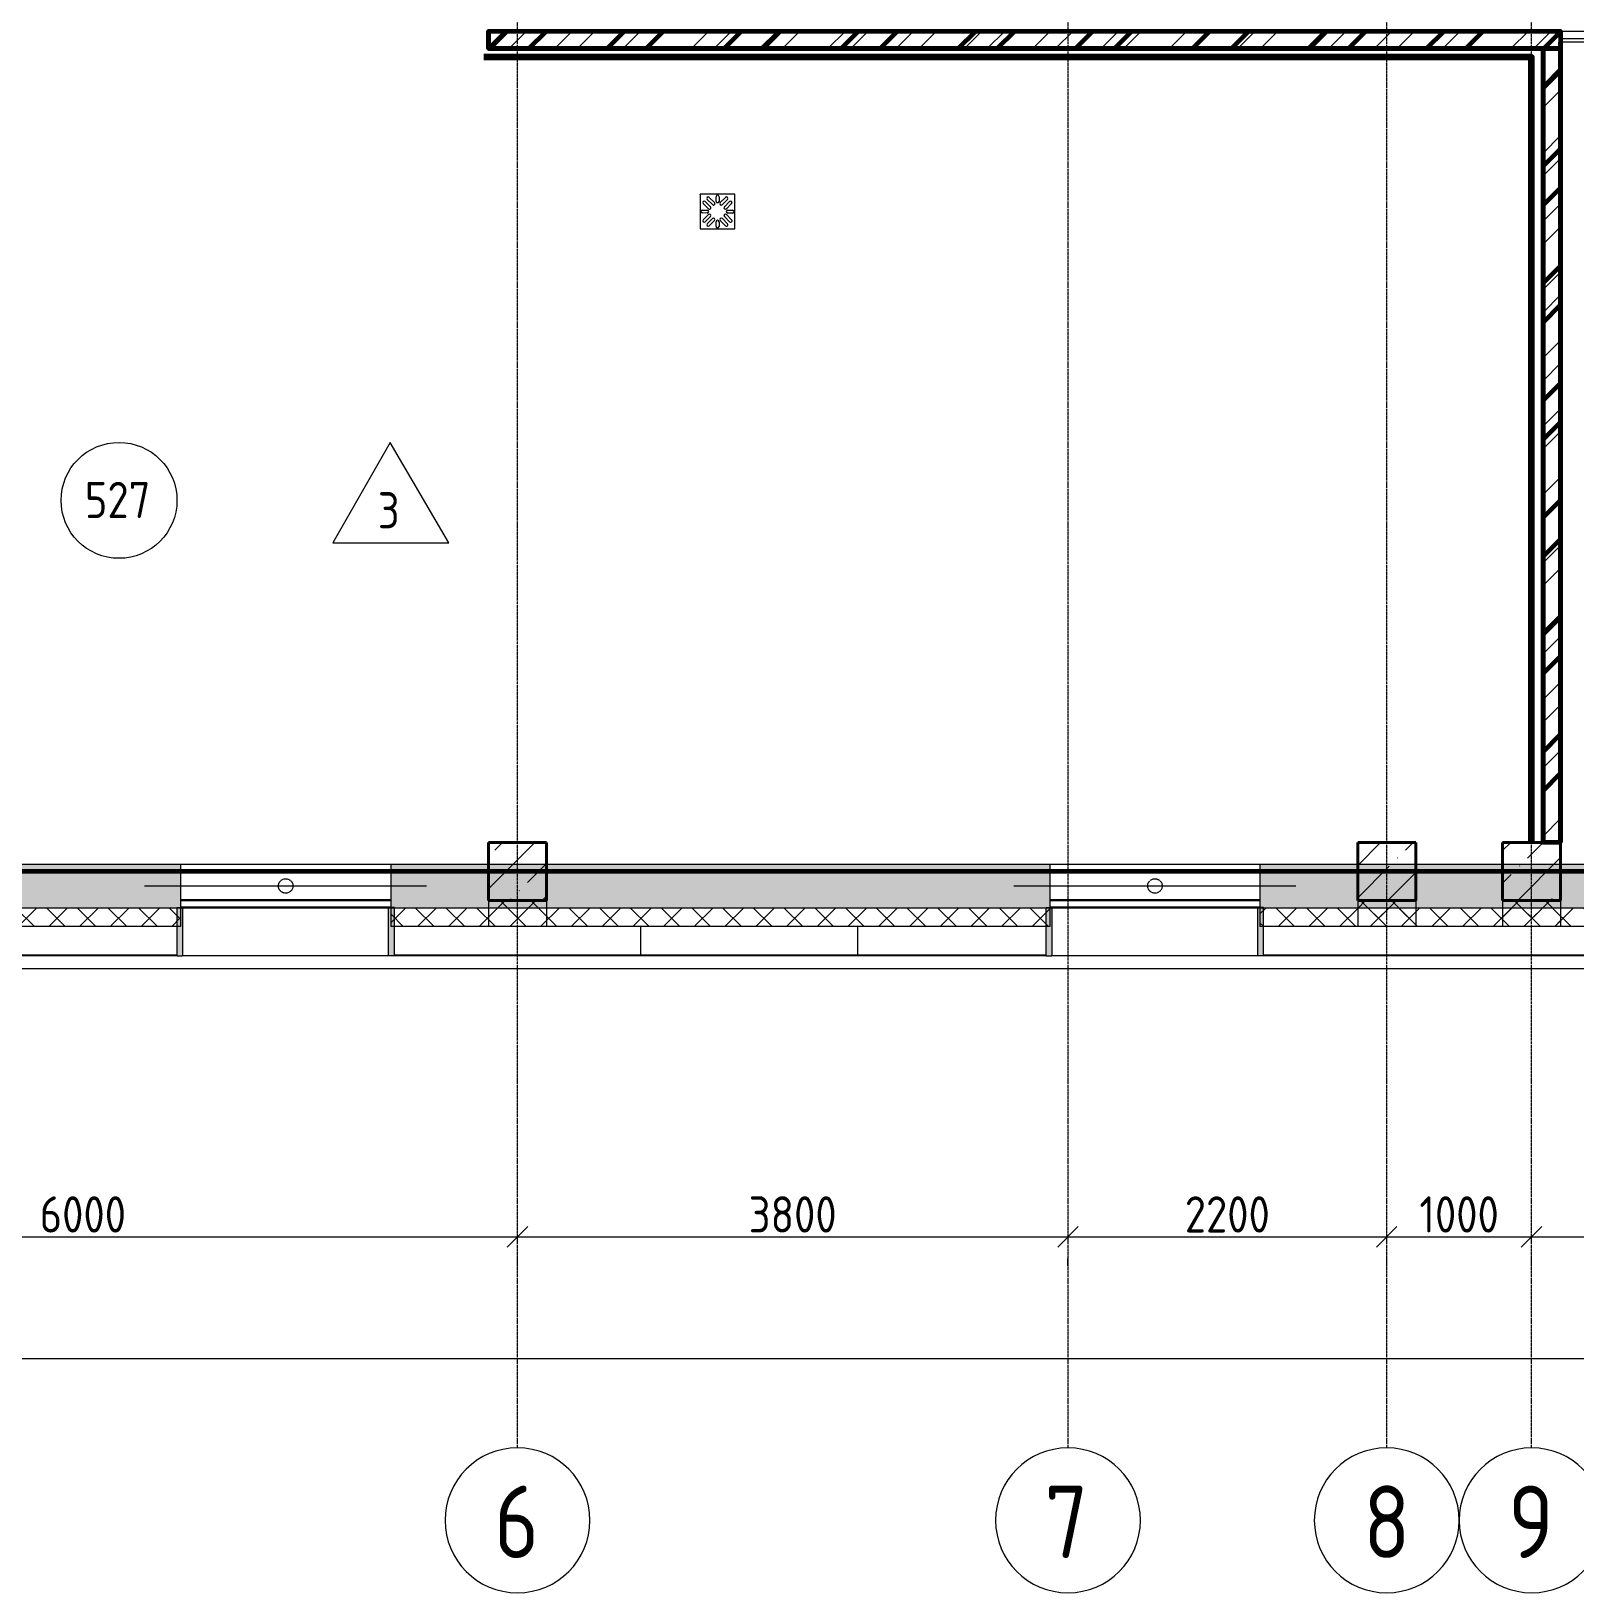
# Model space of a CAD drawing. Header units: millimetres. Extents: x -56773 to 221258, y -262288 to 26541.
# Drawn here: x 5453 to 16107, y -262288 to -251509 of the extents above; entities that cross this region are included whole.
import ezdxf

# ---------------------------------------------------------------- set-up
doc = ezdxf.new("R2010")
doc.units = ezdxf.units.MM
doc.linetypes.add('ADSK_Линия сетки', pattern=[25, 20, -2.5, 0, -2.5])
doc.linetypes.add('ADSK_Невидимые', pattern=[5, 3, -2])
for name, color, linetype, lineweight in [('1.3) Кирпич перегородка сент', 30, 'Continuous', 60), ('3.1 Штукатурка внешн стен для инвесторов', 5, 'Continuous', 60), ('3.2) Штук 4 вып Сентябрь', 162, 'Continuous', 120), ('3.3) Штук инв сент кирпич', 30, 'Continuous', 60), ('4.3)Шпакл баз сент инв подв и 1 эт', 6, 'Continuous', 60), ('_ Окна', 7, 'Continuous', 18), ('Марки помещений', 7, 'Continuous', 20), ('Несущие колонны', 7, 'Continuous', 18), ('Обобщенные модели', 7, 'ADSK_Невидимые', 18), ('Окна', 7, 'Continuous', 9), ('Оси', 7, 'Continuous', 9), ('Панели витража', 7, 'Continuous', 9), ('Размеры', 7, 'Continuous', 9), ('Сантехника', 7, 'Continuous', 18), ('Стены внутренние', 7, 'Continuous', 18), ('Стены наружные', 7, 'Continuous', 18), ('Стены несущие', 7, 'Continuous', 30), ('Стены отделка', 7, 'Continuous', 30), ('Стены штриховка', 7, 'Continuous', 9)]:
    doc.layers.add(name, color=color, linetype=linetype, lineweight=lineweight)
doc.styles.add('GOST Common', font='', dxfattribs={"width": 0.9, "height": 500})
doc.styles.add('GOST Common_2', font='', dxfattribs={"width": 0.9, "height": 250})
doc.styles.get('GOST Common').set_extended_font_data('GOST Common')
doc.styles.get('GOST Common_2').set_extended_font_data('GOST Common')
doc.dimstyles.new('ADSK_Основной_2_5_мм', dxfattribs={"dimscale": 304.8, "dimtxt": 251.428749, "dimasz": 0.463911, "dimexe": 0.492126, "dimexo": 0.984252, "dimgap": 0.098425, "dimtad": 1, "dimrnd": 0.01, "dimdsep": 46, "dimtxsty": 'GOST Common_2', "dimblk1": 'OBLIQUE', "dimblk2": 'OBLIQUE', "dimsah": 1, "dimcen": 0.09, "dimdle": 0.492126, "dimazin": 2, "dimtfac": 1, "dimtdec": 4, "dimtix": 1, "dimtmove": 0, "dimatfit": 3, "dimfxl": 1, "dimtvp": 1, "dimtolj": 1, "dimtzin": 0, "dimlwd": 20, "dimlwe": 20, "dimarcsym": 2})
pattern_1 = [(45, (9.36, -250313.7), (-224.5064, 224.5064), []), (45, (233.87, -250313.7), (-224.5064, 224.5064), [396.875, -79.375, 3.353, -76.022])]
pattern_2 = [(45, (9.36, -250313.7), (-106.066, 106.066), []), (135, (9.36, -250313.7), (-106.066, -106.066), [])]
pattern_3 = [(45, (9.36, -250313.7), (-235.732, 235.732), []), (45, (166.5, -250313.7), (-235.732, 235.732), [])]

# ---------------------------------------------------------------- blocks, each defined once
blk = doc.blocks.new('ADSK_КолоннаЖБ_Прямоугольная - 400x400 мм-1807143-Маркировочный 5-й')
at = {"layer": 'Несущие колонны', "lineweight": 40}
for p, q in [((-200, 200), (200, 200)), ((-200, -200), (-200, 200)), ((200, 200), (200, -200)), ((200, -200), (-200, -200))]:
    blk.add_line(p, q, dxfattribs=at)
blk = doc.blocks.new('Системная панель - 1_Алюминиевая панель RAL 1013-3049570-Маркировочный 5-й')
at = {"layer": 'Панели витража', "lineweight": 18}
for p, q in [((8165, 2), (3665, 2)), ((8165, -3), (8165, 2)), ((14165, 2), (9665, 2)), ((9665, -3), (9665, 2)), ((14165, -3), (14165, 2)), ((18165, 2), (15665, 2)), ((15665, -3), (15665, 2)), ((8165, -3), (3665, -3)), ((14165, -3), (9665, -3)), ((18165, -3), (15665, -3))]:
    blk.add_line(p, q, dxfattribs=at)
blk = doc.blocks.new('Обобщенные модели 7 - Обобщенные модели 7-1212709-Маркировочный 5-й')
at = {"layer": 'Обобщенные модели'}
h = blk.add_hatch(color=256, dxfattribs=at)
h.paths.add_polyline_path([(7910, -7578), (7950, -7578), (7950, -7244), (7910, -7244)])
h.paths.add_polyline_path([(6490, -7578), (6490, -7244), (6450, -7244), (6450, -7578)])
h = blk.add_hatch(color=256, dxfattribs=at)
h.paths.add_polyline_path([(13910, -7578), (13950, -7578), (13950, -7244), (13910, -7244)])
h.paths.add_polyline_path([(12450, -7578), (12490, -7578), (12490, -7244), (12450, -7244)])
for p, q in [((6450, -7244), (6490, -7244)), ((6450, -7578), (6450, -7244)), ((6490, -7244), (7910, -7244)), ((6490, -7578), (6490, -7244)), ((7950, -7244), (7910, -7244)), ((7910, -7578), (7910, -7244)), ((7950, -7578), (7950, -7244)), ((12450, -7244), (12490, -7244)), ((12450, -7578), (12450, -7244)), ((12490, -7244), (13910, -7244)), ((12490, -7578), (12490, -7244)), ((13950, -7244), (13910, -7244)), ((13910, -7578), (13910, -7244)), ((13950, -7578), (13950, -7244)), ((9650, -7375), (9650, -7573)), ((11150, -7573), (11150, -7375)), ((6450, -7578), (6490, -7578)), ((7910, -7578), (6490, -7578)), ((7950, -7578), (7910, -7578)), ((12450, -7578), (12490, -7578)), ((13910, -7578), (12490, -7578)), ((13950, -7578), (13910, -7578))]:
    blk.add_line(p, q, dxfattribs=at)
blk = doc.blocks.new('Вентрешетка - Р-2_1400х1000_h_-2832301-Маркировочный 5-й')
at = {"layer": '_ Окна', "lineweight": 30}
for p, q in [((-733, -99), (717, -99)), ((-733, -149), (717, -149))]:
    blk.add_line(p, q, dxfattribs=at)
at = {"layer": 'Окна'}
blk.add_line((-733, -150), (717, -150), dxfattribs=at)
blk = doc.blocks.new('710_HL_Трап HL616_1H 1_Нет__СантехПрибор_Нет основы_ - 710_HL_Трап HL616_1H 1_Нет__СантехПрибор_Нет основы_-2778976-Маркировочный 5-й')
at = {"layer": 'Сантехника'}
for p, q in [((-120, 120), (-120, -120)), ((120, 120), (-120, 120)), ((120, -120), (120, 120)), ((-102, 11), (-69, 10)), ((-62, 20), (-98, 56)), ((-84, 70), (-48, 34)), ((-34, 48), (-70, 84)), ((-56, 98), (-20, 62)), ((-9, 70), (-9, 103)), ((11, 103), (11, 70)), ((20, 62), (56, 98)), ((70, 84), (34, 48)), ((48, 34), (84, 70)), ((98, 56), (62, 20)), ((71, 10), (104, 9)), ((-70, -10), (-102, -9)), ((-98, -56), (-62, -20)), ((-48, -34), (-84, -70)), ((-70, -84), (-34, -48)), ((-20, -62), (-56, -98)), ((-9, -103), (-9, -70)), ((11, -70), (11, -103)), ((56, -98), (20, -62)), ((34, -48), (70, -84)), ((84, -70), (48, -34)), ((62, -20), (98, -56)), ((104, -11), (71, -10)), ((-120, -120), (120, -120))]:
    blk.add_line(p, q, dxfattribs=at)
for centre, start, end in [((1, 103), 0, 180), ((-102, 1), 89.6219, 269.6219), ((-91, 63), 45, 225), ((-63, 91), 45, 225), ((-70, 0), 269.6219, 89.6219), ((-55, 27), 225, 45), ((-27, 55), 225, 45), ((1, 70), 180, 360), ((27, 55), 135, 315), ((55, 27), 135, 315), ((63, 91), 315, 135), ((71, 0), 89.6219, 269.6219), ((91, 63), 315, 135), ((104, -1), 269.6219, 89.6219), ((-91, -63), 135, 315), ((-63, -91), 135, 315), ((-55, -27), 315, 135), ((-27, -55), 315, 135), ((1, -70), 0, 180), ((1, -103), 180, 360), ((27, -55), 45, 225), ((55, -27), 45, 225), ((63, -91), 225, 45), ((91, -63), 225, 45)]:
    blk.add_arc(centre, 10, start, end, dxfattribs=at)
for points, knots in [([(-118, 118), (-118, 118), (-118, 118), (-119, 119), (-119, 119), (-119, 119), (-119, 119), (-119, 119), (-120, 120), (-120, 120), (-120, 120), (-120, 120), (-120, 120), (-120, 120), (-120, 120)], [0, 0, 0, 0, 0.142857, 0.285714, 0.357143, 0.428571, 0.5, 0.571429, 0.642857, 0.714286, 0.785714, 0.857143, 0.928571, 1, 1, 1, 1]), ([(120, 120), (120, 120), (120, 120), (120, 120), (120, 120), (120, 120), (120, 120), (119, 119), (119, 119), (119, 119), (119, 119), (119, 119), (118, 118), (118, 118), (118, 118)], [0, 0, 0, 0, 0.071429, 0.142857, 0.214286, 0.285714, 0.357143, 0.428571, 0.5, 0.571429, 0.642857, 0.714286, 0.857143, 1, 1, 1, 1]), ([(-120, -120), (-120, -120), (-120, -120), (-120, -120), (-120, -120), (-120, -120), (-120, -120), (-119, -119), (-119, -119), (-119, -119), (-119, -119), (-119, -119), (-118, -118), (-118, -118), (-118, -118)], [0, 0, 0, 0, 0.071429, 0.142857, 0.214286, 0.285714, 0.357143, 0.428571, 0.5, 0.571429, 0.642857, 0.714286, 0.857143, 1, 1, 1, 1]), ([(118, -118), (118, -118), (118, -118), (119, -119), (119, -119), (119, -119), (119, -119), (119, -119), (120, -120), (120, -120), (120, -120), (120, -120), (120, -120), (120, -120), (120, -120)], [0, 0, 0, 0, 0.142857, 0.285714, 0.357143, 0.428571, 0.5, 0.571429, 0.642857, 0.714286, 0.785714, 0.857143, 0.928571, 1, 1, 1, 1])]:
    blk.add_open_spline(points, degree=3, knots=knots, dxfattribs=at)
blk = doc.blocks.new('Обобщенные модели 13 - Обобщенные модели 1-3016844-Маркировочный 5-й')
at = {"layer": 'Обобщенные модели'}
blk.add_line((61889, -7668), (-3638, -7668), dxfattribs=at)
blk = doc.blocks.new('BS_Перемычка металлическая - BS_Перемычка металлическая-3929830-Маркировочный 5-й')
at = {"layer": 'Обобщенные модели', "linetype": 'ADSK_Невидимые', "lineweight": 18}
blk.add_line((-975, 0), (975, 0), dxfattribs=at)
blk.add_circle((0, 0), 50, dxfattribs=at)
blk = doc.blocks.new('Ось сетки - Круг_Ø10 мм-8259-Маркировочный 5-й')
at = {"layer": 'Оси', "color": 253, "lineweight": 20, "true_color": 0xaaaaaa}
for start, end in [(360, 180), (180, 360)]:
    blk.add_arc((0, 0), 5, start, end, dxfattribs=at)
blk = doc.blocks.new('_Oblique')
at = {"color": 0, "linetype": 'ByBlock', "lineweight": -2}
blk.add_line((-0.5, -0.5), (0.5, 0.5), dxfattribs=at)
blk = doc.blocks.new('*D6888')
at = {"layer": 'Defpoints', "color": 0, "lineweight": 25, "transparency": 16777216}
for p in [(2809, -259731), (8809, -259731), (8809, -259831)]:
    blk.add_point(p, dxfattribs=at)
at = {"layer": 'Размеры', "color": 0, "lineweight": 20, "transparency": 16777216}
for p, q in [((2659, -259831), (8959, -259831)), ((2809, -260031), (2809, -259981)), ((8809, -260031), (8809, -259981))]:
    blk.add_line(p, q, dxfattribs=at)
at = {"layer": 'Размеры', "color": 0, "lineweight": 20, "transparency": 16777216, "xscale": 141.4, "yscale": 141.4, "zscale": 141.4, "rotation": 180}
blk.add_blockref('_Oblique', (2809, -259831), dxfattribs=at)
at = {"layer": 'Размеры', "color": 0, "lineweight": 20, "transparency": 16777216, "xscale": 141.4, "yscale": 141.4, "zscale": 141.4}
blk.add_blockref('_Oblique', (8809, -259831), dxfattribs=at)
at = {"layer": 'Размеры', "color": 0, "lineweight": 9, "transparency": 16777216, "insert": (5809, -259676), "char_height": 250, "width": 756.84, "attachment_point": 5, "style": 'GOST Common_2'}
blk.add_mtext('\\A1;6000', dxfattribs=at)
blk = doc.blocks.new('*D6889')
at = {"layer": 'Defpoints', "color": 0, "lineweight": 25, "transparency": 16777216}
for p in [(8809, -259731), (12609, -259731), (12609, -259831)]:
    blk.add_point(p, dxfattribs=at)
at = {"layer": 'Размеры', "color": 0, "lineweight": 20, "transparency": 16777216}
for p, q in [((8659, -259831), (12759, -259831)), ((8809, -260031), (8809, -259981)), ((12609, -260031), (12609, -259981))]:
    blk.add_line(p, q, dxfattribs=at)
at = {"layer": 'Размеры', "color": 0, "lineweight": 20, "transparency": 16777216, "xscale": 141.4, "yscale": 141.4, "zscale": 141.4, "rotation": 180}
blk.add_blockref('_Oblique', (8809, -259831), dxfattribs=at)
at = {"layer": 'Размеры', "color": 0, "lineweight": 20, "transparency": 16777216, "xscale": 141.4, "yscale": 141.4, "zscale": 141.4}
blk.add_blockref('_Oblique', (12609, -259831), dxfattribs=at)
at = {"layer": 'Размеры', "color": 0, "lineweight": 9, "transparency": 16777216, "insert": (10709, -259676), "char_height": 250, "width": 756.84, "attachment_point": 5, "style": 'GOST Common_2'}
blk.add_mtext('\\A1;3800', dxfattribs=at)
blk = doc.blocks.new('*D6890')
at = {"layer": 'Defpoints', "color": 0, "lineweight": 25, "transparency": 16777216}
for p in [(12609, -259731), (14809, -259731), (14809, -259831)]:
    blk.add_point(p, dxfattribs=at)
at = {"layer": 'Размеры', "color": 0, "lineweight": 20, "transparency": 16777216}
for p, q in [((12459, -259831), (14959, -259831)), ((12609, -260031), (12609, -259981)), ((14809, -260031), (14809, -259981))]:
    blk.add_line(p, q, dxfattribs=at)
at = {"layer": 'Размеры', "color": 0, "lineweight": 20, "transparency": 16777216, "xscale": 141.4, "yscale": 141.4, "zscale": 141.4, "rotation": 180}
blk.add_blockref('_Oblique', (12609, -259831), dxfattribs=at)
at = {"layer": 'Размеры', "color": 0, "lineweight": 20, "transparency": 16777216, "xscale": 141.4, "yscale": 141.4, "zscale": 141.4}
blk.add_blockref('_Oblique', (14809, -259831), dxfattribs=at)
at = {"layer": 'Размеры', "color": 0, "lineweight": 9, "transparency": 16777216, "insert": (13709, -259676), "char_height": 250, "width": 756.84, "attachment_point": 5, "style": 'GOST Common_2'}
blk.add_mtext('\\A1;2200', dxfattribs=at)
blk = doc.blocks.new('*D6891')
at = {"layer": 'Defpoints', "color": 0, "lineweight": 25, "transparency": 16777216}
for p in [(14809, -259731), (15809, -259731), (15809, -259831)]:
    blk.add_point(p, dxfattribs=at)
at = {"layer": 'Размеры', "color": 0, "lineweight": 20, "transparency": 16777216}
for p, q in [((14659, -259831), (15959, -259831)), ((14809, -260031), (14809, -259981)), ((15809, -260031), (15809, -259981))]:
    blk.add_line(p, q, dxfattribs=at)
at = {"layer": 'Размеры', "color": 0, "lineweight": 20, "transparency": 16777216, "xscale": 141.4, "yscale": 141.4, "zscale": 141.4, "rotation": 180}
blk.add_blockref('_Oblique', (14809, -259831), dxfattribs=at)
at = {"layer": 'Размеры', "color": 0, "lineweight": 20, "transparency": 16777216, "xscale": 141.4, "yscale": 141.4, "zscale": 141.4}
blk.add_blockref('_Oblique', (15809, -259831), dxfattribs=at)
at = {"layer": 'Размеры', "color": 0, "lineweight": 9, "transparency": 16777216, "insert": (15309, -259676), "char_height": 250, "width": 700.59, "attachment_point": 5, "style": 'GOST Common_2'}
blk.add_mtext('\\A1;1000', dxfattribs=at)
blk = doc.blocks.new('*D6892')
at = {"layer": 'Defpoints', "color": 0, "lineweight": 25, "transparency": 16777216}
for p in [(15809, -259731), (21809, -259731), (21809, -259831)]:
    blk.add_point(p, dxfattribs=at)
at = {"layer": 'Размеры', "color": 0, "lineweight": 20, "transparency": 16777216}
for p, q in [((15659, -259831), (21959, -259831)), ((15809, -260031), (15809, -259981)), ((21809, -260031), (21809, -259981))]:
    blk.add_line(p, q, dxfattribs=at)
at = {"layer": 'Размеры', "color": 0, "lineweight": 20, "transparency": 16777216, "xscale": 141.4, "yscale": 141.4, "zscale": 141.4, "rotation": 180}
blk.add_blockref('_Oblique', (15809, -259831), dxfattribs=at)
at = {"layer": 'Размеры', "color": 0, "lineweight": 20, "transparency": 16777216, "xscale": 141.4, "yscale": 141.4, "zscale": 141.4}
blk.add_blockref('_Oblique', (21809, -259831), dxfattribs=at)
at = {"layer": 'Размеры', "color": 0, "lineweight": 9, "transparency": 16777216, "insert": (18809, -259676), "char_height": 250, "width": 756.84, "attachment_point": 5, "style": 'GOST Common_2'}
blk.add_mtext('\\A1;6000', dxfattribs=at)
blk = doc.blocks.new('*D6908')
at = {"layer": 'Defpoints', "color": 0, "lineweight": 25, "transparency": 16777216}
for p in [(-19591, -260571), (61609, -260571), (61609, -260671)]:
    blk.add_point(p, dxfattribs=at)
at = {"layer": 'Размеры', "color": 0, "lineweight": 20, "transparency": 16777216}
for p, q in [((-19741, -260671), (61759, -260671)), ((-19591, -260871), (-19591, -260821)), ((61609, -260871), (61609, -260821))]:
    blk.add_line(p, q, dxfattribs=at)
at = {"layer": 'Размеры', "color": 0, "lineweight": 20, "transparency": 16777216, "xscale": 141.4, "yscale": 141.4, "zscale": 141.4, "rotation": 180}
blk.add_blockref('_Oblique', (-19591, -260671), dxfattribs=at)
at = {"layer": 'Размеры', "color": 0, "lineweight": 20, "transparency": 16777216, "xscale": 141.4, "yscale": 141.4, "zscale": 141.4}
blk.add_blockref('_Oblique', (61609, -260671), dxfattribs=at)
at = {"layer": 'Размеры', "color": 0, "lineweight": 9, "transparency": 16777216, "insert": (21009, -260516), "char_height": 250, "width": 889.8, "attachment_point": 5, "style": 'GOST Common_2'}
blk.add_mtext('\\A1;81200', dxfattribs=at)
blk = doc.blocks.new('ADSK_Марка_Помещение_ОдноЗначение - Номер-159740-Маркировочный 5-й')
at = {"layer": 'Марки помещений'}
blk.add_circle((0, 0), 4, dxfattribs=at)
blk = doc.blocks.new('ADSK_Марка_Помещение_ТипПола_ГОСТ21-501-2011 - Отделка пола-1456712-Маркировочный 5-й')
at = {"layer": 'Марки помещений'}
for p, q in [((0, 6.93), (-3.96, 0)), ((4.04, 0), (0, 6.93)), ((-3.96, 0), (4.04, 0))]:
    blk.add_line(p, q, dxfattribs=at)

msp = doc.modelspace()

# ---------------------------------------------------------------- hatches: boundary and pattern name
at = {"layer": '1.3) Кирпич перегородка сент', "transparency": 33554687}
h = msp.add_hatch(dxfattribs=at)
h.set_pattern_fill('ANSI32', color=256, scale=60)
h.paths.add_polyline_path([(16009.3615, -251628.7359), (8609.3615, -251628.7359), (8609.3615, -251508.7359), (16009.3615, -251508.7359)])
h = msp.add_hatch(dxfattribs=at)
h.set_pattern_fill('ANSI32', color=256, scale=60)
h.paths.add_polyline_path([(16009.3615, -257108.7359), (15889.3615, -257108.7359), (15889.3615, -251628.7359), (16009.3615, -251628.7359)])
at = {"layer": 'Несущие колонны', "lineweight": 9}
h = msp.add_hatch(dxfattribs=at)
h.set_pattern_fill('FP_1', color=256, style=0, pattern_type=2)
h.set_pattern_definition(pattern_1)
h.paths.add_polyline_path([(9009.3615, -257508.7359), (9009.3615, -257108.7359), (8609.3615, -257108.7359), (8609.3615, -257508.7359)])
h = msp.add_hatch(dxfattribs=at)
h.set_pattern_fill('FP_1', color=256, style=0, pattern_type=2)
h.set_pattern_definition(pattern_1)
h.paths.add_polyline_path([(15009.3615, -257508.7359), (15009.3615, -257108.7359), (14609.3615, -257108.7359), (14609.3615, -257508.7359)])
h = msp.add_hatch(dxfattribs=at)
h.set_pattern_fill('FP_1', color=256, style=0, pattern_type=2)
h.set_pattern_definition(pattern_1)
h.paths.add_polyline_path([(16009.3615, -257508.7359), (16009.3615, -257108.7359), (15609.3615, -257108.7359), (15609.3615, -257508.7359)])
at = {"layer": 'Стены внутренние', "lineweight": 9}
h = msp.add_hatch(dxfattribs=at)
h.set_pattern_fill('FP_9', color=256, style=0, pattern_type=2)
h.set_pattern_definition(pattern_3)
h.paths.add_polyline_path([(16009.3615, -256333.7359), (16009.3615, -251508.7359), (15889.3615, -251508.7359), (15889.3615, -256333.7359)])
h.paths.add_polyline_path([(16009.3615, -251108.7359), (16009.3615, -250853.7359), (15889.3615, -250853.7359), (15889.3615, -251108.7359)])
h = msp.add_hatch(dxfattribs=at)
h.set_pattern_fill('FP_9', color=256, style=0, pattern_type=2)
h.set_pattern_definition(pattern_3)
h.paths.add_polyline_path([(15889.3615, -251628.7359), (15889.3615, -251508.7359), (8609.3615, -251508.7359), (8609.3615, -251628.7359), (14459.3615, -251628.7359)])
h = msp.add_hatch(dxfattribs=at)
h.set_pattern_fill('FP_9', color=256, style=0, pattern_type=2)
h.set_pattern_definition(pattern_3)
h.paths.add_polyline_path([(16009.3615, -257108.7359), (16009.3615, -256333.7359), (15889.3615, -256333.7359), (15889.3615, -257108.7359)])
h = msp.add_hatch(dxfattribs=at)
h.set_pattern_fill('FP_3', color=256, style=0, pattern_type=2)
h.set_pattern_definition([(45, (9.36, -250313.7), (84.1903, 308.6967), [396.875, -79.375, 3.353, -76.022])])
h.paths.add_polyline_path([(24159.3615, -257558.7359), (24734.3615, -257558.7359), (24734.3615, -257258.7359), (24209.3615, -257258.7359), (24209.3615, -257557.7359), (24159.3615, -257557.7359)])
h.paths.add_polyline_path([(22659.3615, -257558.7359), (22659.3615, -257557.7359), (22609.3615, -257557.7359), (22609.3615, -257258.7359), (21009.3615, -257258.7359), (21009.3615, -257557.7359), (22475.0131, -257558.7359)])
h.paths.add_polyline_path([(16122.8715, -257558.7359), (16609.3615, -257557.7359), (16609.3615, -257258.7359), (13934.3615, -257258.7359), (13934.3615, -257558.7359), (14459.3615, -257558.7359)])
h.paths.add_polyline_path([(18159.3615, -257558.7359), (19409.3615, -257557.7359), (19409.3615, -257258.7359), (18209.3615, -257258.7359), (18209.3615, -257557.7359), (18159.3615, -257557.7359)])
h.paths.add_polyline_path([(12484.3615, -257558.7359), (12484.3615, -257258.7359), (7934.3615, -257258.7359), (7934.3615, -257558.7359), (8035.8776, -257558.7359)])
h.paths.add_polyline_path([(6484.3615, -257558.7359), (6484.3615, -257258.7359), (1934.3615, -257258.7359), (1934.3615, -257558.7359), (2260.2234, -257558.7359)])
h.paths.add_polyline_path([(-627.6037, -257558.7359), (484.3615, -257558.7359), (484.3615, -257258.7359), (-721.5569, -257258.7359), (-721.5569, -257558.7359)])
at = {"layer": 'Стены наружные', "lineweight": 9}
h = msp.add_hatch(dxfattribs=at)
h.set_pattern_fill('FP_4', color=256, style=0, pattern_type=2)
h.set_pattern_definition(pattern_2)
h.paths.add_polyline_path([(24159.3615, -257688.7359), (24734.3615, -257688.7359), (24734.3615, -257558.7359), (24159.3615, -257558.7359)])
h.paths.add_polyline_path([(20959.3615, -257688.7359), (22659.3615, -257688.7359), (22659.3615, -257558.7359), (20959.3615, -257558.7359)])
h.paths.add_polyline_path([(19459.3615, -257688.7359), (19459.3615, -257558.7359), (18159.3615, -257558.7359), (18159.3615, -257688.7359)])
h.paths.add_polyline_path([(16659.3615, -257688.7359), (16659.3615, -257558.7359), (13934.3615, -257558.7359), (13934.3615, -257688.7359), (16122.8715, -257688.7359)])
h.paths.add_polyline_path([(12484.3615, -257688.7359), (12484.3615, -257558.7359), (7934.3615, -257558.7359), (7934.3615, -257688.7359), (8035.8776, -257688.7359)])
h.paths.add_polyline_path([(6484.3615, -257688.7359), (6484.3615, -257558.7359), (1934.3615, -257558.7359), (1934.3615, -257688.7359), (2260.2234, -257688.7359)])
h.paths.add_polyline_path([(-721.5569, -257688.7359), (484.3615, -257688.7359), (484.3615, -257558.7359), (-721.5569, -257558.7359)])
h = msp.add_hatch(dxfattribs=at)
h.set_pattern_fill('FP_4', color=256, style=0, pattern_type=2)
h.set_pattern_definition(pattern_2)
h.paths.add_polyline_path([(9009.3615, -257688.7359), (9009.3615, -257508.7359), (8609.3615, -257508.7359), (8609.3615, -257688.7359)])
h = msp.add_hatch(dxfattribs=at)
h.set_pattern_fill('FP_4', color=256, style=0, pattern_type=2)
h.set_pattern_definition(pattern_2)
h.paths.add_polyline_path([(15009.3615, -257688.7359), (15009.3615, -257508.7359), (14609.3615, -257508.7359), (14609.3615, -257688.7359)])
h = msp.add_hatch(dxfattribs=at)
h.set_pattern_fill('FP_4', color=256, style=0, pattern_type=2)
h.set_pattern_definition(pattern_2)
h.paths.add_polyline_path([(16009.3615, -257688.7359), (16009.3615, -257508.7359), (15609.3615, -257508.7359), (15609.3615, -257688.7359)])

# ---------------------------------------------------------------- linework, layer by layer
at = {"layer": '1.3) Кирпич перегородка сент'}
for points in [[(16009.3615, -251628.7359), (8609.3615, -251628.7359), (8609.3615, -251508.7359), (16009.3615, -251508.7359)], [(16009.3615, -257108.7359), (15889.3615, -257108.7359), (15889.3615, -251628.7359), (16009.3615, -251628.7359)]]:
    msp.add_lwpolyline(points, close=True, dxfattribs=at)
at = {"layer": '3.1 Штукатурка внешн стен для инвесторов'}
msp.add_lwpolyline([(61559.3615, -247483.7359), (61559.3615, -257308.7359), (-3140.6385, -257308.7359)], dxfattribs=at)
at = {"layer": '3.2) Штук 4 вып Сентябрь'}
msp.add_lwpolyline([(15809.3615, -257108.7359), (15809.3615, -251686.8364), (8575.8963, -251686.8364)], dxfattribs=at)
at = {"layer": '3.3) Штук инв сент кирпич'}
for points in [[(8609.3615, -251508.7359), (8609.3615, -251628.7359), (15889.3615, -251628.7359), (15889.3615, -257108.7359)], [(16009.3615, -257108.7359), (16009.3615, -251583.7359)]]:
    msp.add_lwpolyline(points, dxfattribs=at)
at = {"layer": '4.3)Шпакл баз сент инв подв и 1 эт'}
msp.add_lwpolyline([(15809.3615, -257108.7359), (15809.3615, -251686.8364), (8575.8963, -251686.8364)], dxfattribs=at)
at = {"layer": 'Несущие колонны', "lineweight": 9}
for p, q in [((9009.3615, -257108.7359), (8609.3615, -257108.7359)), ((8609.3615, -257508.7359), (8609.3615, -257108.7359)), ((9009.3615, -257108.7359), (9009.3615, -257508.7359)), ((15009.3615, -257108.7359), (14609.3615, -257108.7359)), ((14609.3615, -257508.7359), (14609.3615, -257108.7359)), ((15009.3615, -257108.7359), (15009.3615, -257508.7359)), ((16009.3615, -257108.7359), (15609.3615, -257108.7359)), ((15609.3615, -257508.7359), (15609.3615, -257108.7359)), ((16009.3615, -257108.7359), (16009.3615, -257508.7359)), ((9009.3615, -257508.7359), (8609.3615, -257508.7359)), ((15009.3615, -257508.7359), (14609.3615, -257508.7359)), ((16009.3615, -257508.7359), (15609.3615, -257508.7359))]:
    msp.add_line(p, q, dxfattribs=at)
at = {"layer": 'Оси', "color": 253, "linetype": 'ADSK_Линия сетки', "lineweight": 5, "true_color": 0xaaaaaa}
for p, q in [((8809.3615, -261287.5872), (8809.3615, -240286.2598)), ((12609.3615, -261287.5872), (12609.3615, -240286.2598)), ((14809.3615, -261287.5872), (14809.3615, -240286.2598)), ((15809.3615, -261287.5872), (15809.3615, -240286.2598)), ((62528.5982, -257308.7359), (-25230.7352, -257308.7359))]:
    msp.add_line(p, q, dxfattribs=at)
at = {"layer": 'Стены внутренние', "lineweight": 5}
for p, q in [((6484.3615, -257258.7359), (7934.3615, -257258.7359)), ((12484.3615, -257258.7359), (13934.3615, -257258.7359))]:
    msp.add_line(p, q, dxfattribs=at)
at = {"layer": 'Стены несущие', "lineweight": 9}
for p, q in [((8609.3615, -251508.7359), (8609.3615, -251628.7359)), ((16009.3615, -251508.7359), (19709.3615, -251508.7359)), ((15889.3615, -251628.7359), (8609.3615, -251628.7359)), ((15889.3615, -251628.7359), (15889.3615, -257108.7359)), ((16009.3615, -251583.7359), (16009.3615, -257108.7359)), ((15889.3615, -257108.7359), (16009.3615, -257108.7359)), ((1934.3615, -257258.7359), (6484.3615, -257258.7359)), ((6484.3615, -257258.7359), (6484.3615, -257558.7359)), ((7934.3615, -257258.7359), (12484.3615, -257258.7359)), ((7934.3615, -257258.7359), (7934.3615, -257558.7359)), ((12484.3615, -257258.7359), (12484.3615, -257558.7359)), ((13934.3615, -257258.7359), (16609.3615, -257258.7359)), ((13934.3615, -257258.7359), (13934.3615, -257558.7359))]:
    msp.add_line(p, q, dxfattribs=at)
at = {"layer": 'Стены отделка', "lineweight": 9}
for p, q in [((19784.3615, -251583.7359), (16009.3615, -251583.7359)), ((6484.3615, -257558.7359), (6484.3615, -257688.7359)), ((7934.3615, -257558.7359), (7934.3615, -257688.7359)), ((8609.3615, -257508.7359), (9009.3615, -257508.7359)), ((8609.3615, -257508.7359), (8609.3615, -257688.7359)), ((9009.3615, -257508.7359), (9009.3615, -257688.7359)), ((12484.3615, -257558.7359), (12484.3615, -257688.7359)), ((13934.3615, -257558.7359), (13934.3615, -257688.7359)), ((14609.3615, -257508.7359), (15009.3615, -257508.7359)), ((14609.3615, -257508.7359), (14609.3615, -257688.7359)), ((15009.3615, -257508.7359), (15009.3615, -257688.7359)), ((15609.3615, -257508.7359), (16009.3615, -257508.7359)), ((15609.3615, -257508.7359), (15609.3615, -257688.7359)), ((16009.3615, -257508.7359), (16009.3615, -257688.7359)), ((6484.3615, -257688.7359), (1934.3615, -257688.7359)), ((12484.3615, -257688.7359), (7934.3615, -257688.7359)), ((16659.3615, -257688.7359), (13934.3615, -257688.7359))]:
    msp.add_line(p, q, dxfattribs=at)
at = {"layer": 'Стены штриховка', "lineweight": 9}
for p, q in [((16009.3615, -251508.7359), (16009.3615, -251583.7359)), ((16009.3615, -251558.7359), (19759.3615, -251558.7359)), ((1934.3615, -257558.7359), (6484.3615, -257558.7359)), ((7934.3615, -257558.7359), (12484.3615, -257558.7359)), ((13934.3615, -257558.7359), (16659.3615, -257558.7359))]:
    msp.add_line(p, q, dxfattribs=at)

# ---------------------------------------------------------------- block references
at = {"layer": 'Марки помещений', "xscale": 99.99999999999993, "yscale": 99.99999999999993, "zscale": 99.99999999999993}
for name, p in [('ADSK_Марка_Помещение_ОдноЗначение - Номер-159740-Маркировочный 5-й', (6058.8746, -254747.0013)), ('ADSK_Марка_Помещение_ТипПола_ГОСТ21-501-2011 - Отделка пола-1456712-Маркировочный 5-й', (7930.3631, -255040.3757))]:
    msp.add_blockref(name, p, dxfattribs=at)
at = {"layer": 'Несущие колонны', "lineweight": 40, "rotation": 89.9999999999999}
for p in [(8809.3615, -257308.7359), (14809.3615, -257308.7359), (15809.3615, -257308.7359)]:
    msp.add_blockref('ADSK_КолоннаЖБ_Прямоугольная - 400x400 мм-1807143-Маркировочный 5-й', p, dxfattribs=at)
at = {"layer": 'Обобщенные модели'}
for name in ['Обобщенные модели 13 - Обобщенные модели 1-3016844-Маркировочный 5-й', 'Обобщенные модели 7 - Обобщенные модели 7-1212709-Маркировочный 5-й']:
    msp.add_blockref(name, (9.3615, -250313.7049), dxfattribs=at)
at = {"layer": 'Обобщенные модели', "linetype": 'ADSK_Невидимые', "lineweight": 18}
for p in [(7209.3615, -257408.7359), (13209.3615, -257408.7359)]:
    msp.add_blockref('BS_Перемычка металлическая - BS_Перемычка металлическая-3929830-Маркировочный 5-й', p, dxfattribs=at)
at = {"layer": 'Окна'}
for p in [(7217.5502, -257408.7359), (13217.5502, -257408.7359)]:
    msp.add_blockref('Вентрешетка - Р-2_1400х1000_h_-2832301-Маркировочный 5-й', p, dxfattribs=at)
at = {"layer": 'Оси', "color": 253, "lineweight": 20, "true_color": 0xaaaaaa, "xscale": 99.99999999999993, "yscale": 99.99999999999993, "zscale": 99.99999999999993}
for p in [(8809.3615, -261787.5872), (12609.3615, -261787.5872), (14809.3615, -261787.5872), (15809.3615, -261787.5872)]:
    msp.add_blockref('Ось сетки - Круг_Ø10 мм-8259-Маркировочный 5-й', p, dxfattribs=at)
at = {"layer": 'Панели витража', "lineweight": 18}
msp.add_blockref('Системная панель - 1_Алюминиевая панель RAL 1013-3049570-Маркировочный 5-й', (-1705.6385, -257888.7359), dxfattribs=at)
at = {"layer": 'Сантехника'}
msp.add_blockref('710_HL_Трап HL616_1H 1_Нет__СантехПрибор_Нет основы_ - 710_HL_Трап HL616_1H 1_Нет__СантехПрибор_Нет основы_-2778976-Маркировочный 5-й', (10189.3615, -252753.7359), dxfattribs=at)

# ---------------------------------------------------------------- texts
at = {"layer": 'Марки помещений', "lineweight": 9, "char_height": 250, "attachment_point": 1, "style": 'GOST Common_2'}
for s, insert, width in [('527', (5822.6173, -254619.2762), 584.430187), ('\\fGOST Common|b0|i0|c204|p34|;\\W.9;3', (7845.0308, -254690.3665), 194.810062)]:
    msp.add_mtext(s, dxfattribs=dict(at, insert=insert, width=width))
at = {"layer": 'Оси', "color": 253, "true_color": 0xaaaaaa, "char_height": 500, "width": 389.620125, "attachment_point": 1, "style": 'GOST Common'}
for s, insert in [('\\fGOST Common|b0|i0|c204|p34|;\\W.9;6', (8647.8808, -261547.7205)), ('\\fGOST Common|b0|i0|c204|p34|;\\W.9;7', (12447.8808, -261547.7205)), ('\\fGOST Common|b0|i0|c204|p34|;\\W.9;8', (14647.8808, -261547.7205)), ('\\fGOST Common|b0|i0|c204|p34|;\\W.9;9', (15647.8808, -261547.7205))]:
    msp.add_mtext(s, dxfattribs=dict(at, insert=insert))

# ---------------------------------------------------------------- dimensions: what is measured, and where the dimension line sits
at = {"layer": 'Размеры', "lineweight": 9}
for base, p1, p2, override, picture, middle in [((8809.3615, -259830.9593), (2809.3615, -259730.9744), (8809.3615, -259730.9744), {"dimpost": '<>', "dimfxl": 6000}, '*D6888', (5809.3615, -259675.9593)), ((12609.3615, -259830.9593), (8809.3615, -259730.9744), (12609.3615, -259730.9744), {"dimpost": '<>', "dimfxl": 3800}, '*D6889', (10709.3615, -259675.9593)), ((14809.3615, -259830.9593), (12609.3615, -259730.9744), (14809.3615, -259730.9744), {"dimpost": '<>', "dimfxl": 2200}, '*D6890', (13709.3615, -259675.9593)), ((15809.3615, -259830.9593), (14809.3615, -259730.9744), (15809.3615, -259730.9744), {"dimpost": '<>', "dimfxl": 1000}, '*D6891', (15309.3615, -259675.9593)), ((21809.3615, -259830.9593), (15809.3615, -259730.9744), (21809.3615, -259730.9744), {"dimpost": '<>', "dimfxl": 6000}, '*D6892', (18809.3615, -259675.9593)), ((61609.3615, -260670.9593), (-19590.6385, -260570.9744), (61609.3615, -260570.9744), {"dimpost": '<>', "dimfxl": 81200}, '*D6908', (21009.3615, -260515.9593))]:
    dim = msp.add_linear_dim(base=base, p1=p1, p2=p2, dimstyle='ADSK_Основной_2_5_мм', override=override, dxfattribs=at)
    dim.commit()
    dim.dimension.update_dxf_attribs({"geometry": picture, "text_midpoint": middle})

doc.saveas('drawing.dxf')
